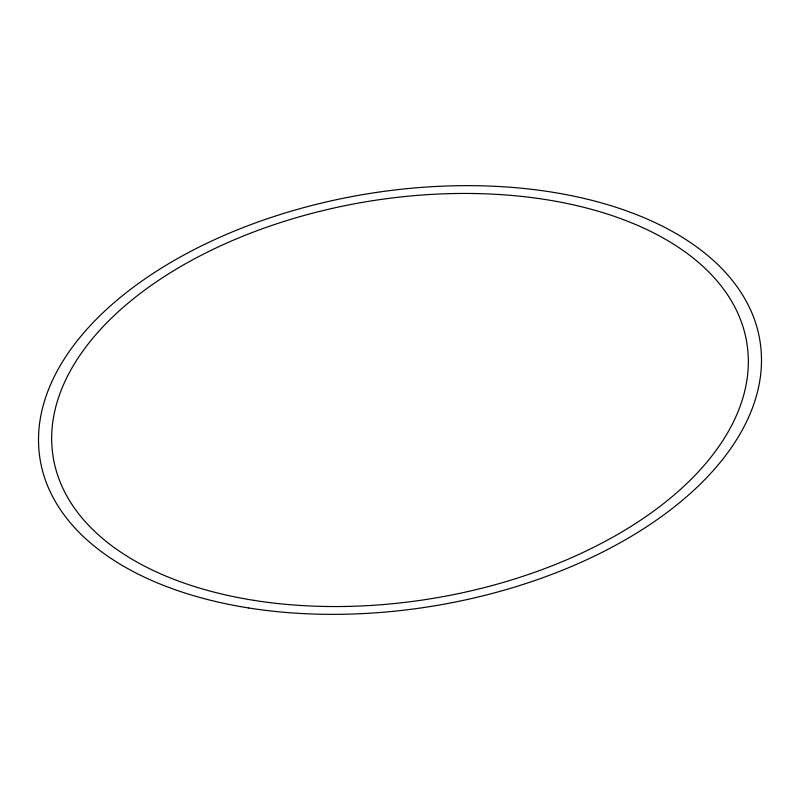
<?xml version="1.0" encoding="UTF-8"?>
<svg xmlns="http://www.w3.org/2000/svg" width="800" height="800" viewBox="0 0 800 800"><rect width="100%" height="100%" fill="white"/><g stroke="black" fill="none" stroke-linecap="round" stroke-linejoin="round"><path stroke-width="1.2" d="M248.43 607.93A364.78 208.71 -9.4 0 0 760 341.14A364.78 208.71 -9.4 0 0 191.57 250.93A364.78 208.71 -9.4 0 0 248.43 607.93M253.95 600.36A351.51 201.12 -9.4 0 0 746.9 343.28A351.51 201.12 -9.4 0 0 199.15 256.35A351.51 201.12 -9.4 0 0 253.95 600.36"/></g></svg>
